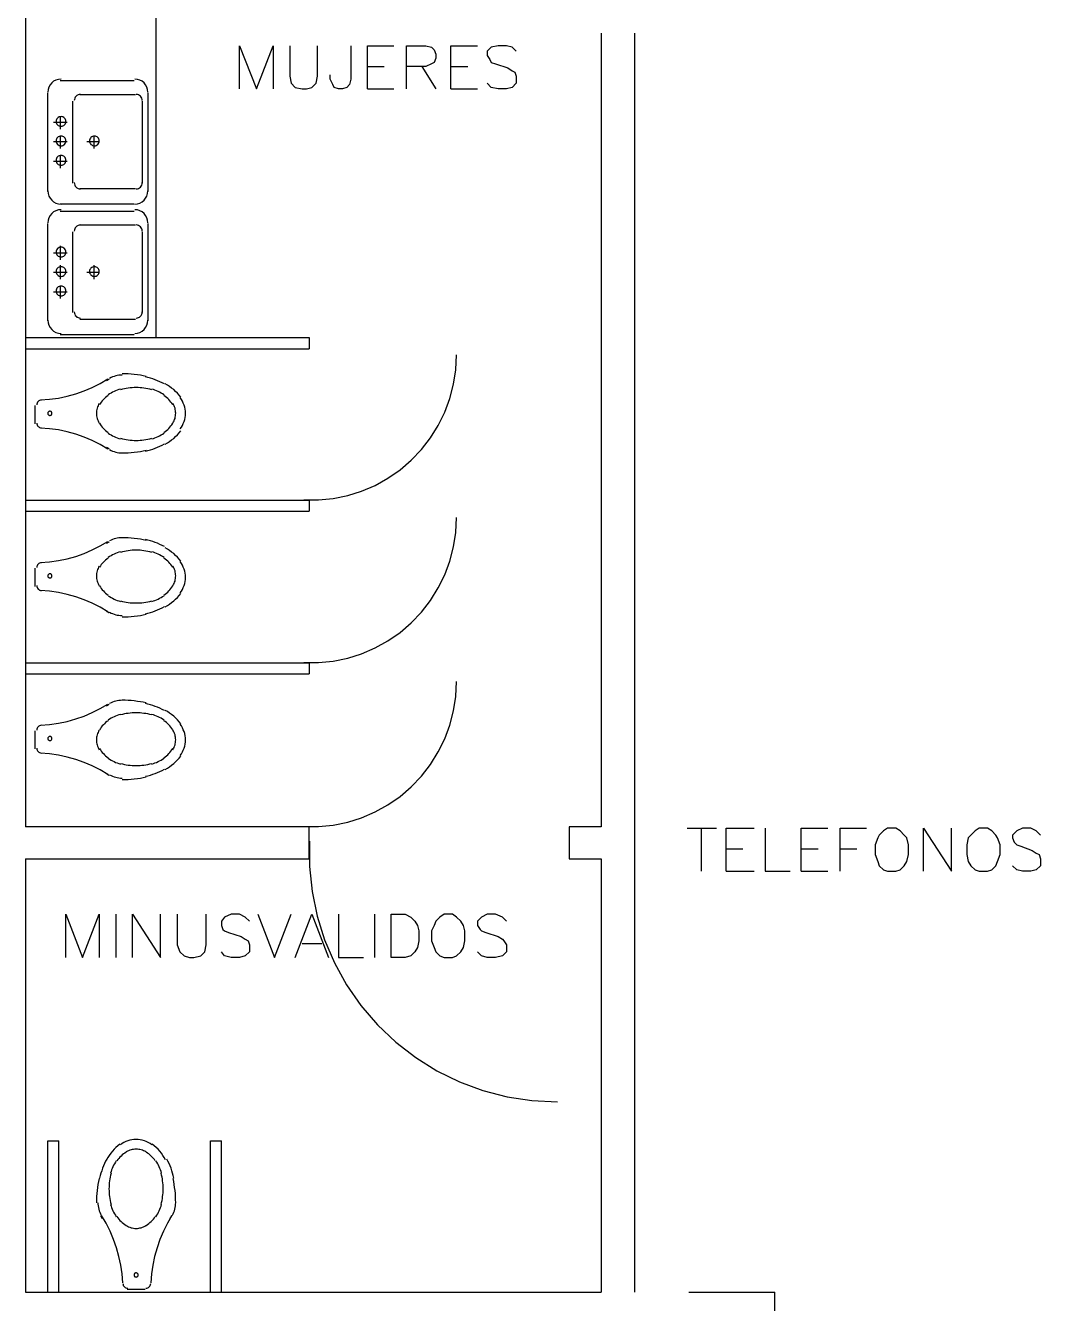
# Model space of a CAD drawing. Header units: metres. Extents: x 0 to 61, y 0 to 90.7.
# Drawn here: x 34.281 to 37.856, y 48.975 to 53.478 of the extents above; entities that cross this region are included whole.
import ezdxf

# ---------------------------------------------------------------- set-up
doc = ezdxf.new("R2010")
doc.units = ezdxf.units.M
doc.layers.add('MURO_REAL', color=7, linetype='Continuous')
doc.layers.add('PUERTA_REAL', color=7, linetype='Continuous')

msp = doc.modelspace()

# ---------------------------------------------------------------- linework, layer by layer
at = {"layer": 'MURO_REAL'}
for p, q in [((34.2808, 55.0188), (34.2808, 50.6547)), ((34.7412, 52.3788), (34.7412, 55.0188)), ((36.3086, 53.4514), (36.3086, 50.6547)), ((36.4261, 53.4514), (36.4261, 49.0139)), ((35.0351, 53.2555), (35.0351, 53.4073)), ((35.0351, 53.4073), (35.0939, 53.2555)), ((35.0939, 53.2555), (35.1527, 53.4073)), ((35.1527, 53.4073), (35.1527, 53.2555)), ((35.2114, 53.4073), (35.2114, 53.2996)), ((35.3094, 53.2996), (35.3094, 53.4073)), ((35.4269, 53.4073), (35.4269, 53.2898)), ((35.4857, 53.2555), (35.4857, 53.4073)), ((35.4857, 53.4073), (35.5788, 53.4073)), ((35.6229, 53.2555), (35.6229, 53.4073)), ((35.6229, 53.4073), (35.6914, 53.4073)), ((35.6914, 53.4073), (35.711, 53.4024)), ((35.711, 53.4024), (35.7208, 53.3927)), ((35.7208, 53.3927), (35.7257, 53.378)), ((35.7257, 53.378), (35.7257, 53.3633)), ((35.7796, 53.2555), (35.7796, 53.4073)), ((35.7796, 53.4073), (35.8727, 53.4073)), ((35.9216, 53.4024), (35.9069, 53.3878)), ((35.9069, 53.3878), (35.9069, 53.3731)), ((35.9069, 53.3731), (35.9167, 53.3584)), ((35.9461, 53.4073), (35.9216, 53.4024)), ((35.9755, 53.4073), (35.9461, 53.4073)), ((35.9951, 53.4024), (35.9755, 53.4073)), ((36.0098, 53.3878), (35.9951, 53.4024)), ((35.4857, 53.3339), (35.5445, 53.3339)), ((35.6914, 53.3339), (35.6229, 53.3339)), ((35.6767, 53.3339), (35.7257, 53.2555)), ((35.711, 53.3437), (35.6914, 53.3339)), ((35.7208, 53.3486), (35.711, 53.3437)), ((35.7257, 53.3633), (35.7208, 53.3486)), ((35.7796, 53.3339), (35.8384, 53.3339)), ((35.9167, 53.3584), (35.9216, 53.3486)), ((35.9216, 53.3486), (35.9363, 53.3437)), ((35.9363, 53.3437), (35.9804, 53.329)), ((35.9804, 53.329), (35.9951, 53.3192)), ((34.4033, 53.2849), (34.6629, 53.2849)), ((35.2114, 53.2996), (35.2163, 53.2751)), ((35.3045, 53.2751), (35.3094, 53.2996)), ((35.3535, 53.2898), (35.3535, 53.3045)), ((35.3633, 53.2702), (35.3535, 53.2898)), ((35.4269, 53.2898), (35.422, 53.2702)), ((35.9951, 53.3192), (36.0049, 53.3143)), ((36.0049, 53.3143), (36.0098, 53.2996)), ((36.0098, 53.2996), (36.0098, 53.2751)), ((34.3592, 52.8931), (34.3592, 53.2408)), ((34.4718, 53.2359), (34.6678, 53.2359)), ((34.7118, 53.2408), (34.7118, 52.8931)), ((35.2163, 53.2751), (35.231, 53.2604)), ((35.231, 53.2604), (35.2555, 53.2555)), ((35.2555, 53.2555), (35.2702, 53.2555)), ((35.2702, 53.2555), (35.2898, 53.2604)), ((35.2898, 53.2604), (35.3045, 53.2751)), ((35.3682, 53.2604), (35.3633, 53.2702)), ((35.3829, 53.2555), (35.3682, 53.2604)), ((35.3975, 53.2555), (35.3829, 53.2555)), ((35.4122, 53.2604), (35.3975, 53.2555)), ((35.422, 53.2702), (35.4122, 53.2604)), ((35.4857, 53.2555), (35.5788, 53.2555)), ((35.7796, 53.2555), (35.8727, 53.2555)), ((35.9216, 53.2604), (35.9069, 53.2751)), ((35.9461, 53.2555), (35.9216, 53.2604)), ((35.9755, 53.2555), (35.9461, 53.2555)), ((35.9951, 53.2604), (35.9755, 53.2555)), ((36.0098, 53.2751), (35.9951, 53.2604)), ((34.4473, 52.9224), (34.4473, 53.2114)), ((34.6922, 53.2114), (34.6922, 52.9224)), ((34.4033, 53.1576), (34.4033, 53.1135)), ((34.3788, 53.138), (34.4278, 53.138)), ((34.3788, 53.0694), (34.4278, 53.0694)), ((34.4033, 53.089), (34.4033, 53.0449)), ((34.4963, 53.0694), (34.5404, 53.0694)), ((34.5208, 53.089), (34.5208, 53.0449)), ((34.4033, 53.0204), (34.4033, 52.9763)), ((34.3788, 53.0008), (34.4278, 53.0008)), ((34.6678, 52.9029), (34.4718, 52.9029)), ((34.6629, 52.849), (34.4033, 52.849)), ((34.4033, 52.8245), (34.6629, 52.8245)), ((34.3592, 52.4375), (34.3592, 52.7804)), ((34.4473, 52.4669), (34.4473, 52.751)), ((34.4718, 52.7755), (34.6678, 52.7755)), ((34.6922, 52.751), (34.6922, 52.4669)), ((34.7118, 52.7804), (34.7118, 52.4375)), ((34.4033, 52.702), (34.4033, 52.6531)), ((34.3788, 52.6776), (34.4278, 52.6776)), ((34.3788, 52.609), (34.4278, 52.609)), ((34.4033, 52.6335), (34.4033, 52.5845)), ((34.4963, 52.609), (34.5404, 52.609)), ((34.5208, 52.6335), (34.5208, 52.5845)), ((34.4033, 52.56), (34.4033, 52.5159)), ((34.3788, 52.5404), (34.4278, 52.5404)), ((34.6678, 52.4424), (34.4718, 52.4424)), ((34.2808, 52.3788), (35.28, 52.3788)), ((34.6629, 52.3886), (34.4033, 52.3886)), ((35.28, 52.3788), (35.28, 52.3396)), ((34.2808, 52.3396), (35.28, 52.3396)), ((34.3151, 52.0751), (34.3151, 52.1388)), ((34.2808, 51.8057), (35.28, 51.8057)), ((35.28, 51.8057), (35.28, 51.7665)), ((34.2808, 51.7665), (35.28, 51.7665)), ((34.3151, 51.502), (34.3151, 51.5657)), ((34.2808, 51.2327), (35.28, 51.2327)), ((35.28, 51.2327), (35.28, 51.1935)), ((34.2808, 51.1935), (35.28, 51.1935)), ((34.3151, 50.929), (34.3151, 50.9927)), ((35.28, 50.6547), (34.2808, 50.6547)), ((35.28, 50.542), (35.28, 50.6547)), ((36.3086, 50.6547), (36.1959, 50.6547)), ((36.1959, 50.6547), (36.1959, 50.542)), ((36.6122, 50.6498), (36.7151, 50.6498)), ((36.6612, 50.6498), (36.6612, 50.498)), ((36.7494, 50.498), (36.7494, 50.6498)), ((36.7494, 50.6498), (36.8473, 50.6498)), ((36.8865, 50.6498), (36.8865, 50.498)), ((37.0139, 50.498), (37.0139, 50.6498)), ((37.0139, 50.6498), (37.1069, 50.6498)), ((37.151, 50.498), (37.151, 50.6498)), ((37.151, 50.6498), (37.2441, 50.6498)), ((37.2882, 50.6253), (37.2833, 50.6155)), ((37.3029, 50.64), (37.2882, 50.6253)), ((37.3175, 50.6498), (37.3029, 50.64)), ((37.3469, 50.6498), (37.3175, 50.6498)), ((37.3616, 50.64), (37.3469, 50.6498)), ((37.3763, 50.6253), (37.3616, 50.64)), ((37.3861, 50.6155), (37.3763, 50.6253)), ((37.4449, 50.498), (37.4449, 50.6498)), ((37.4449, 50.6498), (37.5429, 50.498)), ((37.5429, 50.498), (37.5429, 50.6498)), ((37.6114, 50.6253), (37.6016, 50.6155)), ((37.6261, 50.64), (37.6114, 50.6253)), ((37.6408, 50.6498), (37.6261, 50.64)), ((37.6702, 50.6498), (37.6408, 50.6498)), ((37.6849, 50.64), (37.6702, 50.6498)), ((37.6996, 50.6253), (37.6849, 50.64)), ((37.7045, 50.6155), (37.6996, 50.6253)), ((37.7731, 50.64), (37.7584, 50.6253)), ((37.7584, 50.6253), (37.7584, 50.6155)), ((37.7927, 50.6498), (37.7731, 50.64)), ((37.822, 50.6498), (37.7927, 50.6498)), ((37.8416, 50.64), (37.822, 50.6498)), ((37.8563, 50.6253), (37.8416, 50.64)), ((36.7494, 50.5763), (36.8082, 50.5763)), ((37.0139, 50.5763), (37.0727, 50.5763)), ((37.151, 50.5763), (37.2098, 50.5763)), ((37.2833, 50.6155), (37.2735, 50.591)), ((37.2735, 50.591), (37.2735, 50.5567)), ((37.391, 50.591), (37.3861, 50.6155)), ((37.391, 50.5567), (37.391, 50.591)), ((37.6016, 50.6155), (37.5967, 50.591)), ((37.5967, 50.591), (37.5967, 50.5567)), ((37.7143, 50.591), (37.7045, 50.6155)), ((37.7143, 50.5567), (37.7143, 50.591)), ((37.7584, 50.6155), (37.7633, 50.6008)), ((37.7633, 50.6008), (37.7731, 50.591)), ((37.7731, 50.591), (37.7878, 50.5861)), ((37.7878, 50.5861), (37.8269, 50.5714)), ((34.2808, 50.542), (34.2808, 49.0139)), ((34.2808, 50.542), (35.28, 50.542)), ((36.1959, 50.542), (36.3086, 50.542)), ((36.3086, 50.542), (36.3086, 49.0139)), ((37.2735, 50.5567), (37.2833, 50.5322)), ((37.2833, 50.5322), (37.2882, 50.5175)), ((37.3763, 50.5175), (37.3861, 50.5322)), ((37.3861, 50.5322), (37.391, 50.5567)), ((37.5967, 50.5567), (37.6016, 50.5322)), ((37.6016, 50.5322), (37.6114, 50.5175)), ((37.6996, 50.5175), (37.7045, 50.5322)), ((37.7045, 50.5322), (37.7143, 50.5567)), ((37.8269, 50.5714), (37.8416, 50.5616)), ((37.8416, 50.5616), (37.8514, 50.5567)), ((37.8514, 50.5567), (37.8563, 50.542)), ((37.8563, 50.542), (37.8563, 50.5175)), ((36.7494, 50.498), (36.8473, 50.498)), ((36.8865, 50.498), (36.9747, 50.498)), ((37.0139, 50.498), (37.1069, 50.498)), ((37.2882, 50.5175), (37.3029, 50.5029)), ((37.3029, 50.5029), (37.3175, 50.498)), ((37.3175, 50.498), (37.3469, 50.498)), ((37.3469, 50.498), (37.3616, 50.5029)), ((37.3616, 50.5029), (37.3763, 50.5175)), ((37.6114, 50.5175), (37.6261, 50.5029)), ((37.6261, 50.5029), (37.6408, 50.498)), ((37.6408, 50.498), (37.6702, 50.498)), ((37.6702, 50.498), (37.6849, 50.5029)), ((37.6849, 50.5029), (37.6996, 50.5175)), ((37.7731, 50.5029), (37.7584, 50.5175)), ((37.7927, 50.498), (37.7731, 50.5029)), ((37.822, 50.498), (37.7927, 50.498)), ((37.8416, 50.5029), (37.822, 50.498)), ((37.8563, 50.5175), (37.8416, 50.5029)), ((34.4229, 50.1943), (34.4229, 50.3461)), ((34.4229, 50.3461), (34.4816, 50.1943)), ((34.4816, 50.1943), (34.5404, 50.3461)), ((34.5404, 50.3461), (34.5404, 50.1943)), ((34.5992, 50.3461), (34.5992, 50.1943)), ((34.658, 50.1943), (34.658, 50.3461)), ((34.658, 50.3461), (34.7559, 50.1943)), ((34.7559, 50.1943), (34.7559, 50.3461)), ((34.8147, 50.3461), (34.8147, 50.2384)), ((34.9175, 50.2384), (34.9175, 50.3461)), ((34.9812, 50.3363), (34.9714, 50.3216)), ((34.9714, 50.3216), (34.9714, 50.3069)), ((34.9714, 50.3069), (34.9763, 50.2922)), ((35.0057, 50.3461), (34.9812, 50.3363)), ((35.0351, 50.3461), (35.0057, 50.3461)), ((35.0547, 50.3363), (35.0351, 50.3461)), ((35.0694, 50.3216), (35.0547, 50.3363)), ((35.0988, 50.3461), (35.1575, 50.1943)), ((35.1575, 50.1943), (35.2163, 50.3461)), ((35.231, 50.1943), (35.2898, 50.3461)), ((35.2898, 50.3461), (35.3486, 50.1943)), ((35.3829, 50.3461), (35.3829, 50.1943)), ((35.5102, 50.3461), (35.5102, 50.1943)), ((35.569, 50.1943), (35.569, 50.3461)), ((35.569, 50.3461), (35.618, 50.3461)), ((35.618, 50.3461), (35.6376, 50.3363)), ((35.6376, 50.3363), (35.6522, 50.3216)), ((35.6522, 50.3216), (35.662, 50.3069)), ((35.662, 50.3069), (35.6669, 50.2873)), ((35.7208, 50.3069), (35.711, 50.2873)), ((35.7257, 50.3216), (35.7208, 50.3069)), ((35.7404, 50.3363), (35.7257, 50.3216)), ((35.7551, 50.3461), (35.7404, 50.3363)), ((35.7845, 50.3461), (35.7551, 50.3461)), ((35.7992, 50.3363), (35.7845, 50.3461)), ((35.8139, 50.3216), (35.7992, 50.3363)), ((35.8237, 50.3069), (35.8139, 50.3216)), ((35.8286, 50.2873), (35.8237, 50.3069)), ((35.8873, 50.3363), (35.8727, 50.3216)), ((35.8727, 50.3216), (35.8727, 50.3069)), ((35.8727, 50.3069), (35.8824, 50.2922)), ((35.9069, 50.3461), (35.8873, 50.3363)), ((35.9363, 50.3461), (35.9069, 50.3461)), ((35.9608, 50.3363), (35.9363, 50.3461)), ((35.9755, 50.3216), (35.9608, 50.3363)), ((34.9763, 50.2922), (34.9812, 50.2873)), ((34.9812, 50.2873), (34.9959, 50.2824)), ((34.9959, 50.2824), (35.04, 50.2678)), ((35.04, 50.2678), (35.0547, 50.258)), ((35.6669, 50.2873), (35.6669, 50.2531)), ((35.711, 50.2873), (35.711, 50.2531)), ((35.8286, 50.2531), (35.8286, 50.2873)), ((35.8824, 50.2922), (35.8873, 50.2873)), ((35.8873, 50.2873), (35.902, 50.2824)), ((35.902, 50.2824), (35.9461, 50.2678)), ((35.9461, 50.2678), (35.9608, 50.258)), ((34.8147, 50.2384), (34.8245, 50.2139)), ((34.9127, 50.2139), (34.9175, 50.2384)), ((35.0547, 50.258), (35.0645, 50.2531)), ((35.0645, 50.2531), (35.0694, 50.2384)), ((35.0694, 50.2384), (35.0694, 50.2139)), ((35.2555, 50.2433), (35.3241, 50.2433)), ((35.662, 50.2286), (35.6522, 50.2139)), ((35.6669, 50.2531), (35.662, 50.2286)), ((35.711, 50.2531), (35.7208, 50.2286)), ((35.7208, 50.2286), (35.7257, 50.2139)), ((35.8139, 50.2139), (35.8237, 50.2286)), ((35.8237, 50.2286), (35.8286, 50.2531)), ((35.9608, 50.258), (35.9657, 50.2531)), ((35.9657, 50.2531), (35.9755, 50.2384)), ((35.9755, 50.2384), (35.9755, 50.2139)), ((34.8245, 50.2139), (34.8392, 50.1992)), ((34.8392, 50.1992), (34.8588, 50.1943)), ((34.8588, 50.1943), (34.8735, 50.1943)), ((34.8735, 50.1943), (34.898, 50.1992)), ((34.898, 50.1992), (34.9127, 50.2139)), ((34.9812, 50.1992), (34.9714, 50.2139)), ((35.0057, 50.1943), (34.9812, 50.1992)), ((35.0351, 50.1943), (35.0057, 50.1943)), ((35.0547, 50.1992), (35.0351, 50.1943)), ((35.0694, 50.2139), (35.0547, 50.1992)), ((35.3829, 50.1943), (35.471, 50.1943)), ((35.618, 50.1943), (35.569, 50.1943)), ((35.6376, 50.1992), (35.618, 50.1943)), ((35.6522, 50.2139), (35.6376, 50.1992)), ((35.7257, 50.2139), (35.7404, 50.1992)), ((35.7404, 50.1992), (35.7551, 50.1943)), ((35.7551, 50.1943), (35.7845, 50.1943)), ((35.7845, 50.1943), (35.7992, 50.1992)), ((35.7992, 50.1992), (35.8139, 50.2139)), ((35.8873, 50.1992), (35.8727, 50.2139)), ((35.9069, 50.1943), (35.8873, 50.1992)), ((35.9363, 50.1943), (35.9069, 50.1943)), ((35.9608, 50.1992), (35.9363, 50.1943)), ((35.9755, 50.2139), (35.9608, 50.1992)), ((34.3592, 49.5478), (34.3984, 49.5478)), ((34.3592, 49.0139), (34.3592, 49.5478)), ((34.3984, 49.0139), (34.3984, 49.5478)), ((34.9322, 49.5478), (34.9714, 49.5478)), ((34.9322, 49.0139), (34.9322, 49.5478)), ((34.9714, 49.0139), (34.9714, 49.5478)), ((34.2808, 49.0139), (36.3086, 49.0139)), ((34.702, 49.0237), (34.6384, 49.0237)), ((36.6171, 49.0139), (36.9208, 49.0139)), ((36.9208, 48.4016), (36.9208, 49.0139))]:
    msp.add_line(p, q, dxfattribs=at)
at = {"layer": 'PUERTA_REAL'}
for points in [[(34.4057, 53.2898), (34.3963, 53.2888), (34.3876, 53.2861), (34.3797, 53.2818), (34.3728, 53.2762), (34.3671, 53.2693), (34.3628, 53.2614), (34.3601, 53.2526), (34.3592, 53.2433)], [(34.7118, 53.2433), (34.7109, 53.2526), (34.7082, 53.2614), (34.7039, 53.2693), (34.6982, 53.2762), (34.6913, 53.2818), (34.6834, 53.2861), (34.6747, 53.2888), (34.6653, 53.2898)], [(34.4743, 53.2359), (34.4698, 53.2355), (34.4657, 53.2342), (34.462, 53.2322), (34.4587, 53.2295), (34.456, 53.2262), (34.454, 53.2225), (34.4527, 53.2183), (34.4522, 53.2139)], [(34.6922, 53.2139), (34.6918, 53.2183), (34.6905, 53.2225), (34.6885, 53.2262), (34.6858, 53.2295), (34.6825, 53.2322), (34.6788, 53.2342), (34.6746, 53.2355), (34.6702, 53.2359)], [(34.4057, 53.1575), (34.4023, 53.1572), (34.399, 53.1562), (34.3961, 53.1546), (34.3936, 53.1525), (34.3915, 53.15), (34.3899, 53.1471), (34.3889, 53.1439), (34.3886, 53.1404)], [(34.4229, 53.1404), (34.4225, 53.1439), (34.4215, 53.1471), (34.4199, 53.15), (34.4178, 53.1525), (34.4153, 53.1546), (34.4124, 53.1562), (34.4092, 53.1572), (34.4057, 53.1575)], [(34.3886, 53.1404), (34.3889, 53.137), (34.3899, 53.1337), (34.3915, 53.1308), (34.3936, 53.1283), (34.3961, 53.1262), (34.399, 53.1246), (34.4023, 53.1236), (34.4057, 53.1233)], [(34.4057, 53.1233), (34.4092, 53.1236), (34.4124, 53.1246), (34.4153, 53.1262), (34.4178, 53.1283), (34.4199, 53.1308), (34.4215, 53.1337), (34.4225, 53.137), (34.4229, 53.1404)], [(34.4057, 53.089), (34.4023, 53.0886), (34.399, 53.0876), (34.3961, 53.086), (34.3936, 53.084), (34.3915, 53.0814), (34.3899, 53.0785), (34.3889, 53.0753), (34.3886, 53.0718)], [(34.3886, 53.0718), (34.3889, 53.0684), (34.3899, 53.0652), (34.3915, 53.0622), (34.3936, 53.0597), (34.3961, 53.0576), (34.399, 53.056), (34.4023, 53.055), (34.4057, 53.0547)], [(34.4229, 53.0718), (34.4225, 53.0753), (34.4215, 53.0785), (34.4199, 53.0814), (34.4178, 53.084), (34.4153, 53.086), (34.4124, 53.0876), (34.4092, 53.0886), (34.4057, 53.089)], [(34.4057, 53.0547), (34.4092, 53.055), (34.4124, 53.056), (34.4153, 53.0576), (34.4178, 53.0597), (34.4199, 53.0622), (34.4215, 53.0652), (34.4225, 53.0684), (34.4229, 53.0718)], [(34.5233, 53.089), (34.5198, 53.0886), (34.5166, 53.0876), (34.5137, 53.086), (34.5111, 53.084), (34.5091, 53.0814), (34.5075, 53.0785), (34.5065, 53.0753), (34.5061, 53.0718)], [(34.5061, 53.0718), (34.5065, 53.0684), (34.5075, 53.0652), (34.5091, 53.0622), (34.5111, 53.0597), (34.5137, 53.0576), (34.5166, 53.056), (34.5198, 53.055), (34.5233, 53.0547)], [(34.5404, 53.0718), (34.5401, 53.0753), (34.5391, 53.0785), (34.5375, 53.0814), (34.5354, 53.084), (34.5328, 53.086), (34.5299, 53.0876), (34.5267, 53.0886), (34.5233, 53.089)], [(34.5233, 53.0547), (34.5267, 53.055), (34.5299, 53.056), (34.5328, 53.0576), (34.5354, 53.0597), (34.5375, 53.0622), (34.5391, 53.0652), (34.5401, 53.0684), (34.5404, 53.0718)], [(34.4057, 53.0204), (34.4023, 53.0201), (34.399, 53.0191), (34.3961, 53.0175), (34.3936, 53.0154), (34.3915, 53.0128), (34.3899, 53.0099), (34.3889, 53.0067), (34.3886, 53.0033)], [(34.4229, 53.0033), (34.4225, 53.0067), (34.4215, 53.0099), (34.4199, 53.0128), (34.4178, 53.0154), (34.4153, 53.0175), (34.4124, 53.0191), (34.4092, 53.0201), (34.4057, 53.0204)], [(34.3886, 53.0033), (34.3889, 52.9998), (34.3899, 52.9966), (34.3915, 52.9937), (34.3936, 52.9911), (34.3961, 52.989), (34.399, 52.9875), (34.4023, 52.9865), (34.4057, 52.9861)], [(34.4057, 52.9861), (34.4092, 52.9865), (34.4124, 52.9875), (34.4153, 52.989), (34.4178, 52.9911), (34.4199, 52.9937), (34.4215, 52.9966), (34.4225, 52.9998), (34.4229, 53.0033)], [(34.4522, 52.9249), (34.4527, 52.9205), (34.454, 52.9163), (34.456, 52.9126), (34.4587, 52.9093), (34.462, 52.9066), (34.4657, 52.9046), (34.4698, 52.9033), (34.4743, 52.9029)], [(34.6702, 52.9029), (34.6746, 52.9033), (34.6788, 52.9046), (34.6825, 52.9066), (34.6858, 52.9093), (34.6885, 52.9126), (34.6905, 52.9163), (34.6918, 52.9205), (34.6922, 52.9249)], [(34.3592, 52.8955), (34.3601, 52.8861), (34.3628, 52.8774), (34.3671, 52.8695), (34.3728, 52.8626), (34.3797, 52.8569), (34.3876, 52.8526), (34.3963, 52.8499), (34.4057, 52.849)], [(34.6653, 52.849), (34.6747, 52.8499), (34.6834, 52.8526), (34.6913, 52.8569), (34.6982, 52.8626), (34.7039, 52.8695), (34.7082, 52.8774), (34.7109, 52.8861), (34.7118, 52.8955)], [(34.4057, 52.8294), (34.3963, 52.8284), (34.3876, 52.8257), (34.3797, 52.8214), (34.3728, 52.8158), (34.3671, 52.8089), (34.3628, 52.801), (34.3601, 52.7922), (34.3592, 52.7829)], [(34.7118, 52.7829), (34.7109, 52.7922), (34.7082, 52.801), (34.7039, 52.8089), (34.6982, 52.8158), (34.6913, 52.8214), (34.6834, 52.8257), (34.6747, 52.8284), (34.6653, 52.8294)], [(34.4743, 52.7755), (34.4698, 52.7751), (34.4657, 52.7738), (34.462, 52.7717), (34.4587, 52.7691), (34.456, 52.7658), (34.454, 52.762), (34.4527, 52.7579), (34.4522, 52.7535)], [(34.6922, 52.7535), (34.6918, 52.7579), (34.6905, 52.762), (34.6885, 52.7658), (34.6858, 52.7691), (34.6825, 52.7717), (34.6788, 52.7738), (34.6746, 52.7751), (34.6702, 52.7755)], [(34.4057, 52.6971), (34.4023, 52.6968), (34.399, 52.6958), (34.3961, 52.6942), (34.3936, 52.6921), (34.3915, 52.6896), (34.3899, 52.6867), (34.3889, 52.6835), (34.3886, 52.68)], [(34.4229, 52.68), (34.4225, 52.6835), (34.4215, 52.6867), (34.4199, 52.6896), (34.4178, 52.6921), (34.4153, 52.6942), (34.4124, 52.6958), (34.4092, 52.6968), (34.4057, 52.6971)], [(34.3886, 52.68), (34.3889, 52.6765), (34.3899, 52.6733), (34.3915, 52.6704), (34.3936, 52.6679), (34.3961, 52.6658), (34.399, 52.6642), (34.4023, 52.6632), (34.4057, 52.6629)], [(34.4057, 52.6629), (34.4092, 52.6632), (34.4124, 52.6642), (34.4153, 52.6658), (34.4178, 52.6679), (34.4199, 52.6704), (34.4215, 52.6733), (34.4225, 52.6765), (34.4229, 52.68)], [(34.4057, 52.6286), (34.4023, 52.6282), (34.399, 52.6272), (34.3961, 52.6256), (34.3936, 52.6236), (34.3915, 52.621), (34.3899, 52.6181), (34.3889, 52.6149), (34.3886, 52.6114)], [(34.3886, 52.6114), (34.3889, 52.608), (34.3899, 52.6048), (34.3915, 52.6018), (34.3936, 52.5993), (34.3961, 52.5972), (34.399, 52.5956), (34.4023, 52.5946), (34.4057, 52.5943)], [(34.4229, 52.6114), (34.4225, 52.6149), (34.4215, 52.6181), (34.4199, 52.621), (34.4178, 52.6236), (34.4153, 52.6256), (34.4124, 52.6272), (34.4092, 52.6282), (34.4057, 52.6286)], [(34.4057, 52.5943), (34.4092, 52.5946), (34.4124, 52.5956), (34.4153, 52.5972), (34.4178, 52.5993), (34.4199, 52.6018), (34.4215, 52.6048), (34.4225, 52.608), (34.4229, 52.6114)], [(34.5233, 52.6286), (34.5198, 52.6282), (34.5166, 52.6272), (34.5137, 52.6256), (34.5111, 52.6236), (34.5091, 52.621), (34.5075, 52.6181), (34.5065, 52.6149), (34.5061, 52.6114)], [(34.5061, 52.6114), (34.5065, 52.608), (34.5075, 52.6048), (34.5091, 52.6018), (34.5111, 52.5993), (34.5137, 52.5972), (34.5166, 52.5956), (34.5198, 52.5946), (34.5233, 52.5943)], [(34.5404, 52.6114), (34.5401, 52.6149), (34.5391, 52.6181), (34.5375, 52.621), (34.5354, 52.6236), (34.5328, 52.6256), (34.5299, 52.6272), (34.5267, 52.6282), (34.5233, 52.6286)], [(34.5233, 52.5943), (34.5267, 52.5946), (34.5299, 52.5956), (34.5328, 52.5972), (34.5354, 52.5993), (34.5375, 52.6018), (34.5391, 52.6048), (34.5401, 52.608), (34.5404, 52.6114)], [(34.4057, 52.56), (34.4023, 52.5597), (34.399, 52.5587), (34.3961, 52.5571), (34.3936, 52.555), (34.3915, 52.5524), (34.3899, 52.5495), (34.3889, 52.5463), (34.3886, 52.5429)], [(34.4229, 52.5429), (34.4225, 52.5463), (34.4215, 52.5495), (34.4199, 52.5524), (34.4178, 52.555), (34.4153, 52.5571), (34.4124, 52.5587), (34.4092, 52.5597), (34.4057, 52.56)], [(34.3886, 52.5429), (34.3889, 52.5394), (34.3899, 52.5362), (34.3915, 52.5333), (34.3936, 52.5307), (34.3961, 52.5286), (34.399, 52.5271), (34.4023, 52.5261), (34.4057, 52.5257)], [(34.4057, 52.5257), (34.4092, 52.5261), (34.4124, 52.5271), (34.4153, 52.5286), (34.4178, 52.5307), (34.4199, 52.5333), (34.4215, 52.5362), (34.4225, 52.5394), (34.4229, 52.5429)], [(34.4522, 52.4694), (34.4527, 52.4649), (34.454, 52.4608), (34.456, 52.4571), (34.4587, 52.4538), (34.462, 52.4511), (34.4657, 52.4491), (34.4698, 52.4478), (34.4743, 52.4473)], [(34.6702, 52.4473), (34.6746, 52.4478), (34.6788, 52.4491), (34.6825, 52.4511), (34.6858, 52.4538), (34.6885, 52.4571), (34.6905, 52.4608), (34.6918, 52.4649), (34.6922, 52.4694)], [(34.3592, 52.44), (34.3601, 52.4306), (34.3628, 52.4219), (34.3671, 52.414), (34.3728, 52.4071), (34.3797, 52.4014), (34.3876, 52.3971), (34.3963, 52.3944), (34.4057, 52.3935)], [(34.6653, 52.3935), (34.6747, 52.3944), (34.6834, 52.3971), (34.6913, 52.4014), (34.6982, 52.4071), (34.7039, 52.414), (34.7082, 52.4219), (34.7109, 52.4306), (34.7118, 52.44)], [(35.6399, 51.9465), (35.6759, 51.9844), (35.7077, 52.0255), (35.735, 52.0693), (35.7577, 52.1156), (35.7756, 52.164), (35.7886, 52.214), (35.7965, 52.2653), (35.7992, 52.3175)], [(34.6212, 52.2465), (34.6154, 52.2463), (34.6097, 52.2458), (34.604, 52.2449), (34.5984, 52.2436), (34.5928, 52.242), (34.5874, 52.24), (34.5821, 52.2377), (34.577, 52.235)], [(34.7062, 52.242), (34.6957, 52.2442), (34.6852, 52.2461), (34.6746, 52.2478), (34.664, 52.2491), (34.6533, 52.2501), (34.6426, 52.2508), (34.6319, 52.2513), (34.6212, 52.2514)], [(34.3339, 52.1588), (34.3653, 52.1612), (34.3965, 52.1657), (34.4272, 52.1722), (34.4574, 52.1806), (34.487, 52.191), (34.5159, 52.2032), (34.5439, 52.2174), (34.5711, 52.2334)], [(34.5748, 52.2319), (34.5737, 52.2312), (34.5726, 52.2306), (34.5714, 52.2299), (34.5703, 52.2292), (34.5692, 52.2285), (34.5681, 52.2278), (34.567, 52.2271), (34.5659, 52.2263)], [(34.6702, 52.2024), (34.6633, 52.2023), (34.6563, 52.202), (34.6494, 52.2014), (34.6425, 52.2006), (34.6357, 52.1995), (34.6288, 52.1982), (34.6221, 52.1967), (34.6153, 52.1949)], [(34.7251, 52.1949), (34.7183, 52.1967), (34.7116, 52.1982), (34.7048, 52.1995), (34.6979, 52.2006), (34.691, 52.2014), (34.6841, 52.202), (34.6772, 52.2023), (34.6702, 52.2024)], [(34.7702, 52.2151), (34.7622, 52.2192), (34.7541, 52.2231), (34.7458, 52.2267), (34.7374, 52.23), (34.7289, 52.233), (34.7204, 52.2357), (34.7117, 52.2381), (34.7029, 52.2402)], [(34.8278, 52.1687), (34.822, 52.1758), (34.8158, 52.1826), (34.8094, 52.1891), (34.8026, 52.1952), (34.7955, 52.2009), (34.7881, 52.2063), (34.7804, 52.2113), (34.7724, 52.2159)], [(34.3364, 52.1583), (34.3331, 52.1579), (34.33, 52.1568), (34.3272, 52.1552), (34.3248, 52.1531), (34.3228, 52.1506), (34.3213, 52.1477), (34.3203, 52.1446), (34.32, 52.1412)], [(34.572, 52.1745), (34.5674, 52.1713), (34.563, 52.1678), (34.5588, 52.164), (34.5549, 52.1601), (34.5511, 52.1559), (34.5476, 52.1516), (34.5443, 52.147), (34.5412, 52.1423)], [(34.6152, 52.1969), (34.6094, 52.1952), (34.6037, 52.1932), (34.5982, 52.191), (34.5927, 52.1886), (34.5873, 52.1859), (34.582, 52.1831), (34.5768, 52.18), (34.5718, 52.1768)], [(34.7686, 52.1768), (34.7636, 52.18), (34.7584, 52.1831), (34.7531, 52.1859), (34.7477, 52.1886), (34.7422, 52.191), (34.7367, 52.1932), (34.731, 52.1952), (34.7252, 52.1969)], [(34.7992, 52.1423), (34.7961, 52.147), (34.7928, 52.1516), (34.7893, 52.1559), (34.7855, 52.1601), (34.7816, 52.164), (34.7774, 52.1678), (34.773, 52.1713), (34.7684, 52.1745)], [(34.8441, 52.1118), (34.8438, 52.1193), (34.8429, 52.1266), (34.8414, 52.1339), (34.8393, 52.141), (34.8366, 52.1478), (34.8334, 52.1545), (34.8297, 52.1609), (34.8254, 52.167)], [(34.3665, 52.1192), (34.365, 52.119), (34.3637, 52.1186), (34.3624, 52.1179), (34.3613, 52.117), (34.3604, 52.1159), (34.3598, 52.1147), (34.3593, 52.1133), (34.3592, 52.1118)], [(34.3592, 52.1118), (34.3593, 52.1104), (34.3598, 52.109), (34.3604, 52.1077), (34.3613, 52.1066), (34.3624, 52.1057), (34.3637, 52.1051), (34.365, 52.1046), (34.3665, 52.1045)], [(34.3739, 52.1118), (34.3737, 52.1133), (34.3733, 52.1147), (34.3726, 52.1159), (34.3717, 52.117), (34.3706, 52.1179), (34.3694, 52.1186), (34.368, 52.119), (34.3665, 52.1192)], [(34.3665, 52.1045), (34.368, 52.1046), (34.3694, 52.1051), (34.3706, 52.1057), (34.3717, 52.1066), (34.3726, 52.1077), (34.3733, 52.109), (34.3737, 52.1104), (34.3739, 52.1118)], [(34.5403, 52.1463), (34.5381, 52.1424), (34.5361, 52.1383), (34.5345, 52.1341), (34.5331, 52.1298), (34.532, 52.1254), (34.5312, 52.1209), (34.5308, 52.1164), (34.5306, 52.1118)], [(34.5306, 52.1118), (34.5308, 52.1073), (34.5312, 52.1028), (34.532, 52.0983), (34.5331, 52.0939), (34.5345, 52.0896), (34.5361, 52.0854), (34.5381, 52.0813), (34.5403, 52.0773)], [(34.8098, 52.1118), (34.8096, 52.1164), (34.8092, 52.1209), (34.8084, 52.1254), (34.8073, 52.1298), (34.8059, 52.1341), (34.8043, 52.1383), (34.8023, 52.1424), (34.8001, 52.1463)], [(34.8001, 52.0773), (34.8023, 52.0813), (34.8043, 52.0854), (34.8059, 52.0896), (34.8073, 52.0939), (34.8084, 52.0983), (34.8092, 52.1028), (34.8096, 52.1073), (34.8098, 52.1118)], [(34.8254, 52.0567), (34.8297, 52.0628), (34.8334, 52.0692), (34.8366, 52.0758), (34.8393, 52.0827), (34.8414, 52.0898), (34.8429, 52.097), (34.8438, 52.1044), (34.8441, 52.1118)], [(34.32, 52.0775), (34.3203, 52.0742), (34.3213, 52.0711), (34.3228, 52.0682), (34.3248, 52.0657), (34.3272, 52.0636), (34.33, 52.062), (34.3331, 52.0609), (34.3364, 52.0604)], [(34.5412, 52.0765), (34.5443, 52.0717), (34.5476, 52.0672), (34.5511, 52.0628), (34.5549, 52.0587), (34.5588, 52.0547), (34.563, 52.051), (34.5674, 52.0475), (34.572, 52.0442)], [(34.7684, 52.0442), (34.773, 52.0475), (34.7774, 52.051), (34.7816, 52.0547), (34.7855, 52.0587), (34.7893, 52.0628), (34.7928, 52.0672), (34.7961, 52.0717), (34.7992, 52.0765)], [(34.5711, 51.9853), (34.5439, 52.0014), (34.5159, 52.0155), (34.487, 52.0278), (34.4574, 52.0382), (34.4272, 52.0466), (34.3965, 52.0531), (34.3653, 52.0575), (34.3339, 52.0599)], [(34.5718, 52.042), (34.5768, 52.0387), (34.582, 52.0357), (34.5873, 52.0328), (34.5927, 52.0302), (34.5982, 52.0278), (34.6037, 52.0256), (34.6094, 52.0236), (34.6152, 52.0219)], [(34.6153, 52.0239), (34.6221, 52.0221), (34.6288, 52.0206), (34.6357, 52.0193), (34.6425, 52.0182), (34.6494, 52.0174), (34.6563, 52.0168), (34.6633, 52.0164), (34.6702, 52.0163)], [(34.6702, 52.0163), (34.6772, 52.0164), (34.6841, 52.0168), (34.691, 52.0174), (34.6979, 52.0182), (34.7048, 52.0193), (34.7116, 52.0206), (34.7183, 52.0221), (34.7251, 52.0239)], [(34.7252, 52.0219), (34.731, 52.0236), (34.7367, 52.0256), (34.7422, 52.0278), (34.7477, 52.0302), (34.7531, 52.0328), (34.7584, 52.0357), (34.7636, 52.0387), (34.7686, 52.042)], [(34.7724, 52.0029), (34.7804, 52.0075), (34.7881, 52.0125), (34.7955, 52.0178), (34.8026, 52.0236), (34.8094, 52.0297), (34.8158, 52.0361), (34.822, 52.043), (34.8278, 52.0501)], [(34.5659, 51.9924), (34.567, 51.9917), (34.5681, 51.991), (34.5692, 51.9903), (34.5703, 51.9896), (34.5714, 51.9889), (34.5726, 51.9882), (34.5737, 51.9875), (34.5748, 51.9869)], [(34.577, 51.9838), (34.5821, 51.9811), (34.5874, 51.9788), (34.5928, 51.9768), (34.5984, 51.9752), (34.604, 51.9739), (34.6097, 51.973), (34.6154, 51.9724), (34.6212, 51.9722)], [(34.6212, 51.9722), (34.6319, 51.9724), (34.6426, 51.9728), (34.6533, 51.9736), (34.664, 51.9746), (34.6746, 51.9759), (34.6852, 51.9775), (34.6957, 51.9794), (34.7062, 51.9816)], [(34.7029, 51.9786), (34.7117, 51.9807), (34.7204, 51.9831), (34.7289, 51.9858), (34.7374, 51.9888), (34.7458, 51.9921), (34.7541, 51.9957), (34.7622, 51.9996), (34.7702, 52.0037)], [(35.2611, 51.8064), (35.3134, 51.8064), (35.3651, 51.8116), (35.4157, 51.8221), (35.4649, 51.8375), (35.5123, 51.8578), (35.5575, 51.8828), (35.6001, 51.9124), (35.6399, 51.9465)], [(35.6399, 51.3734), (35.6759, 51.4113), (35.7077, 51.4524), (35.735, 51.4963), (35.7577, 51.5426), (35.7756, 51.5909), (35.7886, 51.6409), (35.7965, 51.6922), (35.7992, 51.7445)], [(34.3339, 51.5858), (34.3653, 51.5882), (34.3965, 51.5926), (34.4272, 51.5991), (34.4574, 51.6075), (34.487, 51.6179), (34.5159, 51.6302), (34.5439, 51.6444), (34.5711, 51.6604)], [(34.5748, 51.6588), (34.5737, 51.6582), (34.5726, 51.6575), (34.5714, 51.6568), (34.5703, 51.6562), (34.5692, 51.6554), (34.5681, 51.6547), (34.567, 51.654), (34.5659, 51.6533)], [(34.6212, 51.6735), (34.6154, 51.6733), (34.6097, 51.6727), (34.604, 51.6718), (34.5984, 51.6705), (34.5928, 51.6689), (34.5874, 51.6669), (34.5821, 51.6646), (34.577, 51.6619)], [(34.7062, 51.6641), (34.6957, 51.6663), (34.6852, 51.6682), (34.6746, 51.6698), (34.664, 51.6711), (34.6533, 51.6721), (34.6426, 51.6729), (34.6319, 51.6733), (34.6212, 51.6735)], [(34.7702, 51.642), (34.7622, 51.6462), (34.7541, 51.65), (34.7458, 51.6536), (34.7374, 51.6569), (34.7289, 51.6599), (34.7204, 51.6626), (34.7117, 51.665), (34.7029, 51.6672)], [(34.6152, 51.6238), (34.6094, 51.6221), (34.6037, 51.6201), (34.5982, 51.6179), (34.5927, 51.6155), (34.5873, 51.6129), (34.582, 51.61), (34.5768, 51.607), (34.5718, 51.6037)], [(34.6702, 51.6294), (34.6633, 51.6293), (34.6563, 51.6289), (34.6494, 51.6283), (34.6425, 51.6275), (34.6357, 51.6264), (34.6288, 51.6251), (34.6221, 51.6236), (34.6153, 51.6218)], [(34.7251, 51.6218), (34.7183, 51.6236), (34.7116, 51.6251), (34.7048, 51.6264), (34.6979, 51.6275), (34.691, 51.6283), (34.6841, 51.6289), (34.6772, 51.6293), (34.6702, 51.6294)], [(34.7686, 51.6037), (34.7636, 51.607), (34.7584, 51.61), (34.7531, 51.6129), (34.7477, 51.6155), (34.7422, 51.6179), (34.7367, 51.6201), (34.731, 51.6221), (34.7252, 51.6238)], [(34.8278, 51.5907), (34.822, 51.5979), (34.8158, 51.6047), (34.8094, 51.6111), (34.8026, 51.6172), (34.7955, 51.623), (34.7881, 51.6283), (34.7804, 51.6333), (34.7724, 51.6379)], [(34.3364, 51.5853), (34.3331, 51.5848), (34.33, 51.5837), (34.3272, 51.5821), (34.3248, 51.58), (34.3228, 51.5775), (34.3213, 51.5746), (34.3203, 51.5715), (34.32, 51.5682)], [(34.5403, 51.5733), (34.5381, 51.5693), (34.5361, 51.5652), (34.5345, 51.561), (34.5331, 51.5567), (34.532, 51.5523), (34.5312, 51.5478), (34.5308, 51.5433), (34.5306, 51.5388)], [(34.572, 51.6015), (34.5674, 51.5982), (34.563, 51.5947), (34.5588, 51.591), (34.5549, 51.587), (34.5511, 51.5829), (34.5476, 51.5785), (34.5443, 51.574), (34.5412, 51.5693)], [(34.7992, 51.5693), (34.7961, 51.574), (34.7928, 51.5785), (34.7893, 51.5829), (34.7855, 51.587), (34.7816, 51.591), (34.7774, 51.5947), (34.773, 51.5982), (34.7684, 51.6015)], [(34.8098, 51.5388), (34.8096, 51.5433), (34.8092, 51.5478), (34.8084, 51.5523), (34.8073, 51.5567), (34.8059, 51.561), (34.8043, 51.5652), (34.8023, 51.5693), (34.8001, 51.5733)], [(34.8441, 51.5339), (34.8438, 51.5413), (34.8429, 51.5487), (34.8414, 51.5559), (34.8393, 51.563), (34.8366, 51.5699), (34.8334, 51.5765), (34.8297, 51.5829), (34.8254, 51.589)], [(34.3665, 51.5461), (34.365, 51.546), (34.3637, 51.5455), (34.3624, 51.5449), (34.3613, 51.544), (34.3604, 51.5429), (34.3598, 51.5416), (34.3593, 51.5403), (34.3592, 51.5388)], [(34.3592, 51.5388), (34.3593, 51.5373), (34.3598, 51.5359), (34.3604, 51.5347), (34.3613, 51.5336), (34.3624, 51.5327), (34.3637, 51.532), (34.365, 51.5316), (34.3665, 51.5314)], [(34.3739, 51.5388), (34.3737, 51.5403), (34.3733, 51.5416), (34.3726, 51.5429), (34.3717, 51.544), (34.3706, 51.5449), (34.3694, 51.5455), (34.368, 51.546), (34.3665, 51.5461)], [(34.3665, 51.5314), (34.368, 51.5316), (34.3694, 51.532), (34.3706, 51.5327), (34.3717, 51.5336), (34.3726, 51.5347), (34.3733, 51.5359), (34.3737, 51.5373), (34.3739, 51.5388)], [(34.5306, 51.5388), (34.5308, 51.5342), (34.5312, 51.5297), (34.532, 51.5252), (34.5331, 51.5208), (34.5345, 51.5165), (34.5361, 51.5123), (34.5381, 51.5082), (34.5403, 51.5043)], [(34.8001, 51.5043), (34.8023, 51.5082), (34.8043, 51.5123), (34.8059, 51.5165), (34.8073, 51.5208), (34.8084, 51.5252), (34.8092, 51.5297), (34.8096, 51.5342), (34.8098, 51.5388)], [(34.8254, 51.4787), (34.8297, 51.4848), (34.8334, 51.4912), (34.8366, 51.4979), (34.8393, 51.5048), (34.8414, 51.5118), (34.8429, 51.5191), (34.8438, 51.5264), (34.8441, 51.5339)], [(34.32, 51.5045), (34.3203, 51.5011), (34.3213, 51.498), (34.3228, 51.4951), (34.3248, 51.4926), (34.3272, 51.4905), (34.33, 51.4889), (34.3331, 51.4878), (34.3364, 51.4874)], [(34.5711, 51.4123), (34.5439, 51.4283), (34.5159, 51.4425), (34.487, 51.4548), (34.4574, 51.4651), (34.4272, 51.4736), (34.3965, 51.48), (34.3653, 51.4845), (34.3339, 51.4869)], [(34.5412, 51.5034), (34.5443, 51.4987), (34.5476, 51.4941), (34.5511, 51.4898), (34.5549, 51.4856), (34.5588, 51.4817), (34.563, 51.478), (34.5674, 51.4744), (34.572, 51.4712)], [(34.7684, 51.4712), (34.773, 51.4744), (34.7774, 51.478), (34.7816, 51.4817), (34.7855, 51.4856), (34.7893, 51.4898), (34.7928, 51.4941), (34.7961, 51.4987), (34.7992, 51.5034)], [(34.7724, 51.4299), (34.7804, 51.4344), (34.7881, 51.4394), (34.7955, 51.4448), (34.8026, 51.4505), (34.8094, 51.4566), (34.8158, 51.4631), (34.822, 51.4699), (34.8278, 51.477)], [(34.5718, 51.4689), (34.5768, 51.4657), (34.582, 51.4626), (34.5873, 51.4598), (34.5927, 51.4571), (34.5982, 51.4547), (34.6037, 51.4525), (34.6094, 51.4505), (34.6152, 51.4488)], [(34.6153, 51.4508), (34.6221, 51.449), (34.6288, 51.4475), (34.6357, 51.4462), (34.6425, 51.4452), (34.6494, 51.4443), (34.6563, 51.4437), (34.6633, 51.4434), (34.6702, 51.4433)], [(34.6702, 51.4433), (34.6772, 51.4434), (34.6841, 51.4437), (34.691, 51.4443), (34.6979, 51.4452), (34.7048, 51.4462), (34.7116, 51.4475), (34.7183, 51.449), (34.7251, 51.4508)], [(34.7252, 51.4488), (34.731, 51.4505), (34.7367, 51.4525), (34.7422, 51.4547), (34.7477, 51.4571), (34.7531, 51.4598), (34.7584, 51.4626), (34.7636, 51.4657), (34.7686, 51.4689)], [(34.5659, 51.4145), (34.567, 51.4137), (34.5681, 51.413), (34.5692, 51.4123), (34.5703, 51.4116), (34.5714, 51.4109), (34.5726, 51.4102), (34.5737, 51.4096), (34.5748, 51.4089)], [(34.577, 51.4107), (34.5821, 51.408), (34.5874, 51.4057), (34.5928, 51.4037), (34.5984, 51.4021), (34.604, 51.4008), (34.6097, 51.3999), (34.6154, 51.3994), (34.6212, 51.3992)], [(34.6212, 51.3943), (34.6319, 51.3944), (34.6426, 51.3949), (34.6533, 51.3956), (34.664, 51.3966), (34.6746, 51.398), (34.6852, 51.3996), (34.6957, 51.4015), (34.7062, 51.4037)], [(34.7029, 51.4055), (34.7117, 51.4076), (34.7204, 51.41), (34.7289, 51.4127), (34.7374, 51.4158), (34.7458, 51.419), (34.7541, 51.4226), (34.7622, 51.4265), (34.7702, 51.4306)], [(35.2611, 51.2333), (35.3134, 51.2333), (35.3651, 51.2386), (35.4157, 51.249), (35.4649, 51.2644), (35.5123, 51.2847), (35.5575, 51.3097), (35.6001, 51.3393), (35.6399, 51.3734)], [(35.6399, 50.7954), (35.6759, 50.8334), (35.7077, 50.8745), (35.735, 50.9183), (35.7577, 50.9646), (35.7756, 51.0129), (35.7886, 51.0629), (35.7965, 51.1143), (35.7992, 51.1665)], [(34.3339, 51.0127), (34.3653, 51.0151), (34.3965, 51.0196), (34.4272, 51.026), (34.4574, 51.0345), (34.487, 51.0448), (34.5159, 51.0571), (34.5439, 51.0713), (34.5711, 51.0873)], [(34.5748, 51.0858), (34.5737, 51.0851), (34.5726, 51.0845), (34.5714, 51.0838), (34.5703, 51.0831), (34.5692, 51.0824), (34.5681, 51.0817), (34.567, 51.0809), (34.5659, 51.0802)], [(34.6212, 51.1004), (34.6154, 51.1002), (34.6097, 51.0997), (34.604, 51.0988), (34.5984, 51.0975), (34.5928, 51.0959), (34.5874, 51.0939), (34.5821, 51.0915), (34.577, 51.0889)], [(34.7062, 51.091), (34.6957, 51.0932), (34.6852, 51.0951), (34.6746, 51.0967), (34.664, 51.0981), (34.6533, 51.0991), (34.6426, 51.0998), (34.6319, 51.1003), (34.6212, 51.1004)], [(34.7702, 51.064), (34.7622, 51.0682), (34.7541, 51.0721), (34.7458, 51.0756), (34.7374, 51.0789), (34.7289, 51.0819), (34.7204, 51.0847), (34.7117, 51.0871), (34.7029, 51.0892)], [(34.572, 51.0284), (34.5674, 51.0251), (34.563, 51.0216), (34.5588, 51.0179), (34.5549, 51.014), (34.5511, 51.0098), (34.5476, 51.0054), (34.5443, 51.0009), (34.5412, 50.9962)], [(34.6152, 51.0508), (34.6094, 51.049), (34.6037, 51.0471), (34.5982, 51.0449), (34.5927, 51.0425), (34.5873, 51.0398), (34.582, 51.037), (34.5768, 51.0339), (34.5718, 51.0306)], [(34.6702, 51.0563), (34.6633, 51.0562), (34.6563, 51.0558), (34.6494, 51.0553), (34.6425, 51.0544), (34.6357, 51.0534), (34.6288, 51.0521), (34.6221, 51.0505), (34.6153, 51.0488)], [(34.7251, 51.0488), (34.7183, 51.0505), (34.7116, 51.0521), (34.7048, 51.0534), (34.6979, 51.0544), (34.691, 51.0553), (34.6841, 51.0558), (34.6772, 51.0562), (34.6702, 51.0563)], [(34.7686, 51.0306), (34.7636, 51.0339), (34.7584, 51.037), (34.7531, 51.0398), (34.7477, 51.0425), (34.7422, 51.0449), (34.7367, 51.0471), (34.731, 51.049), (34.7252, 51.0508)], [(34.7992, 50.9962), (34.7961, 51.0009), (34.7928, 51.0054), (34.7893, 51.0098), (34.7855, 51.014), (34.7816, 51.0179), (34.7774, 51.0216), (34.773, 51.0251), (34.7684, 51.0284)], [(34.8278, 51.0177), (34.822, 51.0248), (34.8158, 51.0316), (34.8094, 51.0381), (34.8026, 51.0442), (34.7955, 51.0499), (34.7881, 51.0553), (34.7804, 51.0603), (34.7724, 51.0648)], [(34.3364, 51.0122), (34.3331, 51.0117), (34.33, 51.0107), (34.3272, 51.009), (34.3248, 51.0069), (34.3228, 51.0044), (34.3213, 51.0016), (34.3203, 50.9985), (34.32, 50.9951)], [(34.5403, 50.9953), (34.5381, 50.9914), (34.5361, 50.9873), (34.5345, 50.9831), (34.5331, 50.9787), (34.532, 50.9743), (34.5312, 50.9699), (34.5308, 50.9654), (34.5306, 50.9608)], [(34.8098, 50.9608), (34.8096, 50.9654), (34.8092, 50.9699), (34.8084, 50.9743), (34.8073, 50.9787), (34.8059, 50.9831), (34.8043, 50.9873), (34.8023, 50.9914), (34.8001, 50.9953)], [(34.8441, 50.9608), (34.8438, 50.9683), (34.8429, 50.9756), (34.8414, 50.9829), (34.8393, 50.9899), (34.8366, 50.9968), (34.8334, 51.0035), (34.8297, 51.0099), (34.8254, 51.016)], [(34.3665, 50.9731), (34.365, 50.9729), (34.3637, 50.9725), (34.3624, 50.9718), (34.3613, 50.9709), (34.3604, 50.9698), (34.3598, 50.9686), (34.3593, 50.9672), (34.3592, 50.9657)], [(34.3592, 50.9657), (34.3593, 50.9642), (34.3598, 50.9629), (34.3604, 50.9616), (34.3613, 50.9605), (34.3624, 50.9596), (34.3637, 50.9589), (34.365, 50.9585), (34.3665, 50.9584)], [(34.3739, 50.9657), (34.3737, 50.9672), (34.3733, 50.9686), (34.3726, 50.9698), (34.3717, 50.9709), (34.3706, 50.9718), (34.3694, 50.9725), (34.368, 50.9729), (34.3665, 50.9731)], [(34.3665, 50.9584), (34.368, 50.9585), (34.3694, 50.9589), (34.3706, 50.9596), (34.3717, 50.9605), (34.3726, 50.9616), (34.3733, 50.9629), (34.3737, 50.9642), (34.3739, 50.9657)], [(34.5306, 50.9608), (34.5308, 50.9563), (34.5312, 50.9517), (34.532, 50.9473), (34.5331, 50.9429), (34.5345, 50.9386), (34.5361, 50.9344), (34.5381, 50.9303), (34.5403, 50.9263)], [(34.8001, 50.9263), (34.8023, 50.9303), (34.8043, 50.9344), (34.8059, 50.9386), (34.8073, 50.9429), (34.8084, 50.9473), (34.8092, 50.9517), (34.8096, 50.9563), (34.8098, 50.9608)], [(34.8254, 50.9057), (34.8297, 50.9118), (34.8334, 50.9182), (34.8366, 50.9248), (34.8393, 50.9317), (34.8414, 50.9388), (34.8429, 50.946), (34.8438, 50.9534), (34.8441, 50.9608)], [(34.32, 50.9314), (34.3203, 50.9281), (34.3213, 50.9249), (34.3228, 50.9221), (34.3248, 50.9196), (34.3272, 50.9175), (34.33, 50.9159), (34.3331, 50.9148), (34.3364, 50.9143)], [(34.5711, 50.8392), (34.5439, 50.8552), (34.5159, 50.8694), (34.487, 50.8817), (34.4574, 50.8921), (34.4272, 50.9005), (34.3965, 50.9069), (34.3653, 50.9114), (34.3339, 50.9138)], [(34.5412, 50.9303), (34.5443, 50.9256), (34.5476, 50.9211), (34.5511, 50.9167), (34.5549, 50.9126), (34.5588, 50.9086), (34.563, 50.9049), (34.5674, 50.9014), (34.572, 50.8981)], [(34.5718, 50.8959), (34.5768, 50.8926), (34.582, 50.8895), (34.5873, 50.8867), (34.5927, 50.8841), (34.5982, 50.8817), (34.6037, 50.8795), (34.6094, 50.8775), (34.6152, 50.8757)], [(34.7252, 50.8757), (34.731, 50.8775), (34.7367, 50.8795), (34.7422, 50.8817), (34.7477, 50.8841), (34.7531, 50.8867), (34.7584, 50.8895), (34.7636, 50.8926), (34.7686, 50.8959)], [(34.7684, 50.8981), (34.773, 50.9014), (34.7774, 50.9049), (34.7816, 50.9086), (34.7855, 50.9126), (34.7893, 50.9167), (34.7928, 50.9211), (34.7961, 50.9256), (34.7992, 50.9303)], [(34.7724, 50.8568), (34.7804, 50.8614), (34.7881, 50.8663), (34.7955, 50.8717), (34.8026, 50.8775), (34.8094, 50.8836), (34.8158, 50.89), (34.822, 50.8968), (34.8278, 50.904)], [(34.6153, 50.8777), (34.6221, 50.876), (34.6288, 50.8745), (34.6357, 50.8732), (34.6425, 50.8721), (34.6494, 50.8713), (34.6563, 50.8707), (34.6633, 50.8703), (34.6702, 50.8702)], [(34.6702, 50.8702), (34.6772, 50.8703), (34.6841, 50.8707), (34.691, 50.8713), (34.6979, 50.8721), (34.7048, 50.8732), (34.7116, 50.8745), (34.7183, 50.876), (34.7251, 50.8777)], [(34.7029, 50.8324), (34.7117, 50.8346), (34.7204, 50.837), (34.7289, 50.8397), (34.7374, 50.8427), (34.7458, 50.846), (34.7541, 50.8496), (34.7622, 50.8534), (34.7702, 50.8576)], [(34.5659, 50.8414), (34.567, 50.8407), (34.5681, 50.84), (34.5692, 50.8392), (34.5703, 50.8385), (34.5714, 50.8378), (34.5726, 50.8372), (34.5737, 50.8365), (34.5748, 50.8359)], [(34.577, 50.8376), (34.5821, 50.835), (34.5874, 50.8327), (34.5928, 50.8307), (34.5984, 50.829), (34.604, 50.8278), (34.6097, 50.8269), (34.6154, 50.8263), (34.6212, 50.8261)], [(34.6212, 50.8212), (34.6319, 50.8214), (34.6426, 50.8218), (34.6533, 50.8225), (34.664, 50.8236), (34.6746, 50.8249), (34.6852, 50.8265), (34.6957, 50.8284), (34.7062, 50.8306)], [(35.2611, 50.6554), (35.3134, 50.6554), (35.3651, 50.6606), (35.4157, 50.671), (35.4649, 50.6865), (35.5123, 50.7068), (35.5575, 50.7318), (35.6001, 50.7614), (35.6399, 50.7954)], [(35.2811, 50.604), (35.2811, 50.5146), (35.2901, 50.4264), (35.3079, 50.3399), (35.3343, 50.2559), (35.3689, 50.175), (35.4117, 50.0978), (35.4622, 50.0249), (35.5204, 49.957)], [(35.5204, 49.957), (35.5852, 49.8954), (35.6554, 49.8412), (35.7303, 49.7946), (35.8094, 49.7558), (35.8919, 49.7252), (35.9774, 49.703), (36.065, 49.6895), (36.1543, 49.6849)], [(34.6702, 49.5526), (34.6628, 49.5523), (34.6554, 49.5514), (34.6482, 49.5499), (34.6411, 49.5478), (34.6342, 49.5452), (34.6275, 49.542), (34.6211, 49.5382), (34.6151, 49.5339)], [(34.7254, 49.5339), (34.7193, 49.5382), (34.7129, 49.542), (34.7062, 49.5452), (34.6993, 49.5478), (34.6922, 49.5499), (34.685, 49.5514), (34.6776, 49.5523), (34.6702, 49.5526)], [(34.6134, 49.5363), (34.6062, 49.5305), (34.5994, 49.5244), (34.593, 49.5179), (34.5868, 49.5111), (34.5811, 49.504), (34.5757, 49.4966), (34.5708, 49.4889), (34.5662, 49.481)], [(34.6348, 49.5078), (34.6301, 49.5047), (34.6256, 49.5014), (34.6212, 49.4979), (34.6171, 49.4941), (34.6131, 49.4901), (34.6094, 49.4859), (34.6059, 49.4816), (34.6026, 49.477)], [(34.6702, 49.5184), (34.6656, 49.5182), (34.6611, 49.5177), (34.6567, 49.517), (34.6523, 49.5159), (34.648, 49.5145), (34.6438, 49.5128), (34.6397, 49.5109), (34.6357, 49.5086)], [(34.7047, 49.5086), (34.7008, 49.5109), (34.6967, 49.5128), (34.6924, 49.5145), (34.6881, 49.5159), (34.6837, 49.517), (34.6793, 49.5177), (34.6748, 49.5182), (34.6702, 49.5184)], [(34.7378, 49.477), (34.7345, 49.4816), (34.731, 49.4859), (34.7273, 49.4901), (34.7233, 49.4941), (34.7192, 49.4979), (34.7148, 49.5014), (34.7103, 49.5047), (34.7056, 49.5078)], [(34.7742, 49.481), (34.7696, 49.4889), (34.7647, 49.4966), (34.7593, 49.504), (34.7536, 49.5111), (34.7475, 49.5179), (34.741, 49.5244), (34.7342, 49.5305), (34.7271, 49.5363)], [(34.567, 49.4837), (34.5628, 49.4757), (34.559, 49.4675), (34.5554, 49.4593), (34.5521, 49.4509), (34.5491, 49.4424), (34.5464, 49.4338), (34.5439, 49.4251), (34.5418, 49.4164)], [(34.6004, 49.4772), (34.5971, 49.4722), (34.594, 49.467), (34.5912, 49.4617), (34.5886, 49.4563), (34.5861, 49.4508), (34.5839, 49.4452), (34.582, 49.4396), (34.5802, 49.4338)], [(34.7602, 49.4338), (34.7584, 49.4396), (34.7565, 49.4452), (34.7543, 49.4508), (34.7518, 49.4563), (34.7492, 49.4617), (34.7464, 49.467), (34.7433, 49.4722), (34.74, 49.4772)], [(34.8035, 49.4164), (34.8014, 49.4251), (34.7989, 49.4338), (34.7962, 49.4424), (34.7932, 49.4509), (34.7899, 49.4593), (34.7863, 49.4675), (34.7825, 49.4757), (34.7783, 49.4837)], [(34.54, 49.4148), (34.5378, 49.4043), (34.5359, 49.3938), (34.5343, 49.3832), (34.533, 49.3725), (34.5319, 49.3619), (34.5312, 49.3512), (34.5308, 49.3405), (34.5306, 49.3298)], [(34.5822, 49.4336), (34.5805, 49.4269), (34.5789, 49.4201), (34.5777, 49.4133), (34.5766, 49.4065), (34.5758, 49.3996), (34.5752, 49.3927), (34.5748, 49.3857), (34.5747, 49.3788)], [(34.7657, 49.3788), (34.7656, 49.3857), (34.7652, 49.3927), (34.7646, 49.3996), (34.7638, 49.4065), (34.7628, 49.4133), (34.7615, 49.4201), (34.7599, 49.4269), (34.7582, 49.4336)], [(34.8098, 49.3298), (34.8096, 49.3405), (34.8092, 49.3512), (34.8085, 49.3619), (34.8074, 49.3725), (34.8061, 49.3832), (34.8045, 49.3938), (34.8026, 49.4043), (34.8004, 49.4148)], [(34.5747, 49.3788), (34.5748, 49.3718), (34.5752, 49.3649), (34.5758, 49.358), (34.5766, 49.3511), (34.5777, 49.3442), (34.5789, 49.3374), (34.5805, 49.3306), (34.5822, 49.3239)], [(34.7582, 49.3239), (34.7599, 49.3306), (34.7615, 49.3374), (34.7628, 49.3442), (34.7638, 49.3511), (34.7646, 49.358), (34.7652, 49.3649), (34.7656, 49.3718), (34.7657, 49.3788)], [(34.5355, 49.3298), (34.5357, 49.324), (34.5362, 49.3183), (34.5372, 49.3126), (34.5384, 49.3069), (34.5401, 49.3014), (34.542, 49.296), (34.5444, 49.2907), (34.547, 49.2856)], [(34.5802, 49.3238), (34.582, 49.318), (34.5839, 49.3123), (34.5861, 49.3067), (34.5886, 49.3012), (34.5912, 49.2958), (34.594, 49.2906), (34.5971, 49.2854), (34.6004, 49.2803)], [(34.74, 49.2803), (34.7433, 49.2854), (34.7464, 49.2906), (34.7492, 49.2958), (34.7518, 49.3012), (34.7543, 49.3067), (34.7565, 49.3123), (34.7584, 49.318), (34.7602, 49.3238)], [(34.7983, 49.2856), (34.8009, 49.2907), (34.8033, 49.296), (34.8052, 49.3014), (34.8069, 49.3069), (34.8081, 49.3126), (34.8091, 49.3183), (34.8096, 49.324), (34.8098, 49.3298)], [(34.5453, 49.2834), (34.5459, 49.2823), (34.5466, 49.2811), (34.5472, 49.28), (34.5479, 49.2789), (34.5486, 49.2778), (34.5493, 49.2767), (34.5501, 49.2756), (34.5508, 49.2745)], [(34.6232, 49.0473), (34.6208, 49.0788), (34.6163, 49.1099), (34.6099, 49.1407), (34.6015, 49.1709), (34.5911, 49.2004), (34.5788, 49.2293), (34.5646, 49.2574), (34.5486, 49.2846)], [(34.6026, 49.2806), (34.6059, 49.276), (34.6094, 49.2716), (34.6131, 49.2674), (34.6171, 49.2634), (34.6212, 49.2597), (34.6256, 49.2561), (34.6301, 49.2528), (34.6348, 49.2498)], [(34.7056, 49.2498), (34.7103, 49.2528), (34.7148, 49.2561), (34.7192, 49.2597), (34.7233, 49.2634), (34.7273, 49.2674), (34.731, 49.2716), (34.7345, 49.276), (34.7378, 49.2806)], [(34.7967, 49.2846), (34.7807, 49.2574), (34.7665, 49.2293), (34.7542, 49.2004), (34.7439, 49.1709), (34.7354, 49.1407), (34.729, 49.1099), (34.7245, 49.0788), (34.7221, 49.0473)], [(34.7896, 49.2745), (34.7903, 49.2756), (34.7911, 49.2767), (34.7918, 49.2778), (34.7925, 49.2789), (34.7932, 49.28), (34.7938, 49.2811), (34.7945, 49.2823), (34.7952, 49.2834)], [(34.6357, 49.2489), (34.6397, 49.2467), (34.6438, 49.2447), (34.648, 49.243), (34.6523, 49.2417), (34.6567, 49.2406), (34.6611, 49.2398), (34.6656, 49.2393), (34.6702, 49.2392)], [(34.6702, 49.2392), (34.6748, 49.2393), (34.6793, 49.2398), (34.6837, 49.2406), (34.6881, 49.2417), (34.6924, 49.243), (34.6967, 49.2447), (34.7008, 49.2467), (34.7047, 49.2489)], [(34.6702, 49.0824), (34.6687, 49.0823), (34.6673, 49.0819), (34.6661, 49.0812), (34.665, 49.0803), (34.6641, 49.0792), (34.6634, 49.078), (34.663, 49.0766), (34.6629, 49.0751)], [(34.6629, 49.0751), (34.663, 49.0736), (34.6634, 49.0722), (34.6641, 49.071), (34.665, 49.0699), (34.6661, 49.069), (34.6673, 49.0683), (34.6687, 49.0679), (34.6702, 49.0678)], [(34.6775, 49.0751), (34.6774, 49.0766), (34.677, 49.078), (34.6763, 49.0792), (34.6754, 49.0803), (34.6743, 49.0812), (34.6731, 49.0819), (34.6717, 49.0823), (34.6702, 49.0824)], [(34.6702, 49.0678), (34.6717, 49.0679), (34.6731, 49.0683), (34.6743, 49.069), (34.6754, 49.0699), (34.6763, 49.071), (34.677, 49.0722), (34.6774, 49.0736), (34.6775, 49.0751)], [(34.6237, 49.045), (34.6242, 49.0416), (34.6252, 49.0385), (34.6269, 49.0357), (34.629, 49.0333), (34.6315, 49.0313), (34.6343, 49.0298), (34.6375, 49.0289), (34.6408, 49.0286)], [(34.7045, 49.0286), (34.7078, 49.0289), (34.711, 49.0298), (34.7138, 49.0313), (34.7163, 49.0333), (34.7184, 49.0357), (34.7201, 49.0385), (34.7211, 49.0416), (34.7216, 49.045)]]:
    msp.add_lwpolyline(points, dxfattribs=at)

doc.saveas('drawing.dxf')
